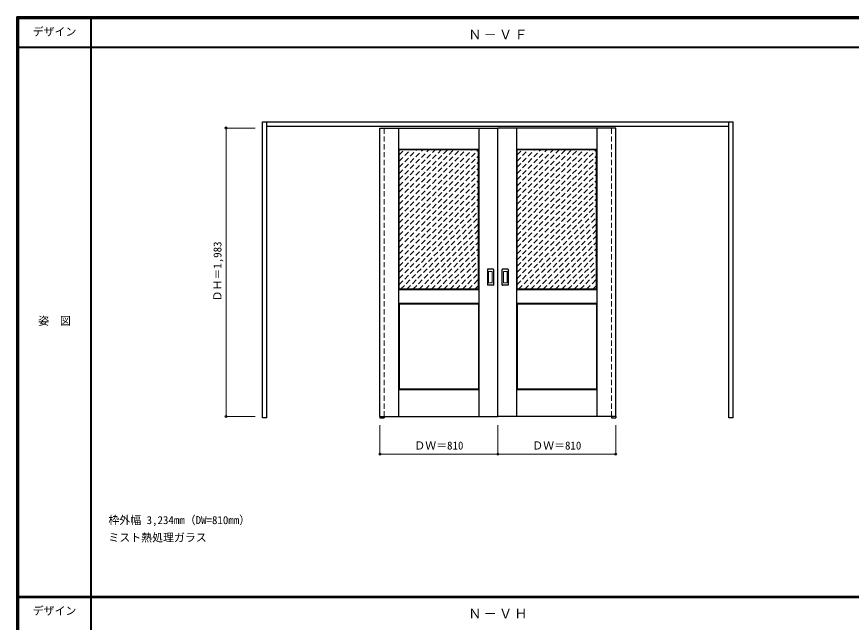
# Model space of a CAD drawing. Units: millimetres, scale not verified. Extents: x -6000 to 5700, y -4307 to 4175.
# Drawn here: x -6000 to -267, y 12 to 4175 of the extents above; entities that cross this region are included whole.
import ezdxf
from ezdxf.enums import TextEntityAlignment as Align

# ---------------------------------------------------------------- set-up
doc = ezdxf.new("R2010")
doc.units = ezdxf.units.MM
doc.header["$LTSCALE"] = 30
doc.header["$PDMODE"] = 32
doc.header["$PDSIZE"] = 15
doc.linetypes.add('DASHED1', pattern=[1.8, 1.2, -0.6])
for name, color, linetype, lineweight in [('0-2_扉', 3, 'Continuous', 25), ('0-3_仕上げ', 7, 'Continuous', 18), ('0-4_枠', 3, 'Continuous', 25), ('0-6_引手', 7, 'Continuous', 18), ('0-B_寸法', 7, 'Continuous', 9), ('0-C_ハッチ', 4, 'DASHED1', 9), ('F-1_枠', 6, 'Continuous', 40)]:
    doc.layers.add(name, color=color, linetype=linetype, lineweight=lineweight)
doc.layers.add('0-A_文字', color=7, linetype='Continuous')
doc.layers.add('F-A_文字', color=7, linetype='Continuous')
doc.styles.add('ＭＳ ゴシック', font='')
doc.styles.get('ＭＳ ゴシック').set_extended_font_data('MS Gothic')

msp = doc.modelspace()

# ---------------------------------------------------------------- linework, layer by layer
at = {"layer": '0-2_扉'}
for p, q in [((-3505, 3409.5), (-2695, 3409.5)), ((-3505, 1426.5), (-3505, 3409.5)), ((-1885, 3409.5), (-2695, 3409.5)), ((-2695, 1426.5), (-2695, 3409.5)), ((-1885, 1426.5), (-1885, 3409.5)), ((-3505, 1426.5), (-2695, 1426.5)), ((-1885, 1426.5), (-2695, 1426.5))]:
    msp.add_line(p, q, dxfattribs=at)
at = {"layer": '0-2_扉', "color": 4, "linetype": 'DASHED1', "lineweight": 9}
for p, q in [((-3475, 1426.5), (-3475, 3409.5)), ((-1915, 1426.5), (-1915, 3409.5))]:
    msp.add_line(p, q, dxfattribs=at)
at = {"layer": '0-3_仕上げ'}
for p, q in [((-3377, 1426.5), (-3377, 3409.5)), ((-3375.5, 3262), (-3375.5, 3409.5)), ((-3374, 3263.5), (-3374, 3409.5)), ((-2826, 3263.5), (-2826, 3409.5)), ((-2824.5, 3262), (-2824.5, 3409.5)), ((-2823, 1426.5), (-2823, 3409.5)), ((-2567, 1426.5), (-2567, 3409.5)), ((-2565.5, 3262), (-2565.5, 3409.5)), ((-2564, 3263.5), (-2564, 3409.5)), ((-2016, 3263.5), (-2016, 3409.5)), ((-2014.5, 3262), (-2014.5, 3409.5)), ((-2013, 1426.5), (-2013, 3409.5)), ((-3374, 3263.5), (-3375.5, 3262)), ((-3373, 3259.5), (-3375.5, 3262)), ((-2826, 3263.5), (-3374, 3263.5)), ((-2564, 3263.5), (-2565.5, 3262)), ((-2563, 3259.5), (-2565.5, 3262)), ((-2016, 3263.5), (-2564, 3263.5)), ((-3375.5, 2204), (-3375.5, 2299)), ((-3374, 2205.5), (-3374, 2297.5)), ((-2826, 2297.5), (-3374, 2297.5)), ((-2827, 2301.5), (-2824.5, 2299)), ((-2826, 2297.5), (-2824.5, 2299)), ((-2826, 2205.5), (-2826, 2297.5)), ((-2824.5, 2204), (-2824.5, 2299)), ((-2565.5, 2204), (-2565.5, 2299)), ((-2564, 2205.5), (-2564, 2297.5)), ((-2016, 2297.5), (-2564, 2297.5)), ((-2017, 2301.5), (-2014.5, 2299)), ((-2016, 2297.5), (-2014.5, 2299)), ((-2016, 2205.5), (-2016, 2297.5)), ((-2014.5, 2204), (-2014.5, 2299)), ((-3374, 2205.5), (-3375.5, 2204)), ((-3373, 2201.5), (-3375.5, 2204)), ((-3374, 2205.5), (-2826, 2205.5)), ((-2564, 2205.5), (-2565.5, 2204)), ((-2563, 2201.5), (-2565.5, 2204)), ((-2564, 2205.5), (-2016, 2205.5)), ((-3375.5, 1426.5), (-3375.5, 1612)), ((-3374, 1426.5), (-3374, 1610.5)), ((-2826, 1610.5), (-3374, 1610.5)), ((-2827, 1614.5), (-2824.5, 1612)), ((-2826, 1610.5), (-2824.5, 1612)), ((-2826, 1426.5), (-2826, 1610.5)), ((-2824.5, 1426.5), (-2824.5, 1612)), ((-2565.5, 1426.5), (-2565.5, 1612)), ((-2564, 1426.5), (-2564, 1610.5)), ((-2016, 1610.5), (-2564, 1610.5)), ((-2017, 1614.5), (-2014.5, 1612)), ((-2016, 1610.5), (-2014.5, 1612)), ((-2016, 1426.5), (-2016, 1610.5)), ((-2014.5, 1426.5), (-2014.5, 1612))]:
    msp.add_line(p, q, dxfattribs=at)
at = {"layer": '0-3_仕上げ', "color": 3, "lineweight": 25}
for p, q in [((-3373, 2301.5), (-3373, 3259.5)), ((-2827, 3259.5), (-3373, 3259.5)), ((-2827, 2301.5), (-2827, 3259.5)), ((-2563, 2301.5), (-2563, 3259.5)), ((-2017, 3259.5), (-2563, 3259.5)), ((-2017, 2301.5), (-2017, 3259.5)), ((-2827, 2301.5), (-3373, 2301.5)), ((-2017, 2301.5), (-2563, 2301.5)), ((-3373, 2201.5), (-3373, 1614.5)), ((-2563, 2201.5), (-2563, 1614.5)), ((-2827, 1614.5), (-3373, 1614.5)), ((-2017, 1614.5), (-2563, 1614.5))]:
    msp.add_line(p, q, dxfattribs=at)
at = {"layer": '0-3_仕上げ'}
for points in [[(-2826, 3263.5), (-2824.5, 3262), (-2827, 3259.5)], [(-2016, 3263.5), (-2014.5, 3262), (-2017, 3259.5)], [(-3374, 2297.5), (-3375.5, 2299), (-3373, 2301.5)], [(-2564, 2297.5), (-2565.5, 2299), (-2563, 2301.5)], [(-2826, 2205.5), (-2824.5, 2204), (-2827, 2201.5)], [(-2016, 2205.5), (-2014.5, 2204), (-2017, 2201.5)], [(-3374, 1610.5), (-3375.5, 1612), (-3373, 1614.5)], [(-2564, 1610.5), (-2565.5, 1612), (-2563, 1614.5)]]:
    msp.add_lwpolyline(points, dxfattribs=at)
at = {"layer": '0-3_仕上げ', "color": 3, "lineweight": 25}
for points in [[(-3373, 2201.5), (-2827, 2201.5), (-2827, 1614.5)], [(-2563, 2201.5), (-2017, 2201.5), (-2017, 1614.5)]]:
    msp.add_lwpolyline(points, dxfattribs=at)
at = {"layer": '0-4_枠'}
for p, q in [((-4312, 1418), (-4312, 3453)), ((-4312, 3453), (-1078, 3453)), ((-4282, 1418), (-4282, 3453)), ((-1108, 1418), (-1108, 3453)), ((-1078, 1418), (-1078, 3453)), ((-4282, 3423), (-1108, 3423)), ((-4282, 1418), (-4312, 1418)), ((-3505, 1426.5), (-3505, 1418)), ((-3505, 1418), (-3475, 1418)), ((-3475, 1426.5), (-3475, 1418)), ((-1915, 1426.5), (-1915, 1418)), ((-1915, 1418), (-1885, 1418)), ((-1885, 1426.5), (-1885, 1418)), ((-1078, 1418), (-1108, 1418))]:
    msp.add_line(p, q, dxfattribs=at)
at = {"layer": '0-4_枠', "color": 4, "linetype": 'DASHED1', "lineweight": 9}
for p, q in [((-3505, 1426.5), (-3505, 3423)), ((-3475, 1426.5), (-3475, 3423)), ((-1915, 1426.5), (-1915, 3423)), ((-1885, 1426.5), (-1885, 3423))]:
    msp.add_line(p, q, dxfattribs=at)
at = {"layer": '0-6_引手', "color": 3, "lineweight": 25}
for p, q in [((-2767, 2437.5), (-2767, 2330.5)), ((-2726.5, 2439), (-2765.5, 2439)), ((-2725, 2437.5), (-2725, 2330.5)), ((-2665, 2330.5), (-2665, 2437.5)), ((-2624.5, 2439), (-2663.5, 2439)), ((-2623, 2437.5), (-2623, 2330.5)), ((-2726.5, 2329), (-2765.5, 2329)), ((-2624.5, 2329), (-2663.5, 2329))]:
    msp.add_line(p, q, dxfattribs=at)
at = {"layer": '0-6_引手'}
for p, q in [((-2758.5, 2346.5), (-2758.5, 2421.5)), ((-2735, 2423), (-2757, 2423)), ((-2733.5, 2421.5), (-2733.5, 2346.5)), ((-2656.5, 2346.5), (-2656.5, 2421.5)), ((-2633, 2423), (-2655, 2423)), ((-2631.5, 2421.5), (-2631.5, 2346.5)), ((-2735, 2345), (-2757, 2345)), ((-2633, 2345), (-2655, 2345))]:
    msp.add_line(p, q, dxfattribs=at)
at = {"layer": '0-6_引手', "color": 3, "lineweight": 25}
for centre, start, end in [((-2765.5, 2437.5), 90, 180), ((-2726.5, 2437.5), 0, 90), ((-2663.5, 2437.5), 90, 180), ((-2624.5, 2437.5), 0, 90), ((-2765.5, 2330.5), 180, 270), ((-2726.5, 2330.5), 270, 0), ((-2663.5, 2330.5), 180, 270), ((-2624.5, 2330.5), 270, 0)]:
    msp.add_arc(centre, 1.5, start, end, dxfattribs=at)
at = {"layer": '0-6_引手'}
for centre, start, end in [((-2757, 2421.5), 90, 180), ((-2735, 2421.5), 0, 90), ((-2655, 2421.5), 90, 180), ((-2633, 2421.5), 0, 90), ((-2757, 2346.5), 180, 270), ((-2735, 2346.5), 270, 0), ((-2655, 2346.5), 180, 270), ((-2633, 2346.5), 270, 0)]:
    msp.add_arc(centre, 1.5, start, end, dxfattribs=at)
at = {"layer": '0-B_寸法', "color": 4}
for p, q in [((-4562, 3409.5), (-4362, 3409.5)), ((-4562, 3409.5), (-4562, 1426.5)), ((-4562, 1426.5), (-4362, 1426.5)), ((-3505, 1168), (-3505, 1368)), ((-2695, 1168), (-2695, 1368)), ((-1885, 1168), (-1885, 1368)), ((-3505, 1168), (-1885, 1168))]:
    msp.add_line(p, q, dxfattribs=at)
at = {"layer": '0-B_寸法'}
for p in [(-4562, 3409.5), (-4562, 1426.5), (-3505, 1168), (-2695, 1168), (-1885, 1168)]:
    msp.add_point(p, dxfattribs=at)
at = {"layer": '0-C_ハッチ'}
for p, q in [((-3373, 3224.56), (-3338.06, 3259.5)), ((-3373, 3139.71), (-3253.21, 3259.5)), ((-3373, 3182.13), (-3295.63, 3259.5)), ((-3373, 2757.87), (-2871.37, 3259.5)), ((-3373, 2800.29), (-2913.8, 3259.5)), ((-3373, 2842.72), (-2956.22, 3259.5)), ((-3373, 2885.15), (-2998.65, 3259.5)), ((-3373, 2927.57), (-3041.07, 3259.5)), ((-3373, 2970), (-3083.5, 3259.5)), ((-3373, 3012.43), (-3125.93, 3259.5)), ((-3373, 3054.85), (-3168.35, 3259.5)), ((-3373, 3097.28), (-3210.78, 3259.5)), ((-3373, 2715.44), (-2828.94, 3259.5)), ((-3373, 2673.02), (-2827, 3219.02)), ((-2563, 3224.56), (-2528.06, 3259.5)), ((-2563, 3139.71), (-2443.21, 3259.5)), ((-2563, 3182.13), (-2485.63, 3259.5)), ((-2563, 2757.87), (-2061.37, 3259.5)), ((-2563, 2800.29), (-2103.8, 3259.5)), ((-2563, 2842.72), (-2146.22, 3259.5)), ((-2563, 2885.15), (-2188.65, 3259.5)), ((-2563, 2927.57), (-2231.07, 3259.5)), ((-2563, 2970), (-2273.5, 3259.5)), ((-2563, 3012.43), (-2315.93, 3259.5)), ((-2563, 3054.85), (-2358.35, 3259.5)), ((-2563, 3097.28), (-2400.78, 3259.5)), ((-2563, 2715.44), (-2018.94, 3259.5)), ((-2563, 2673.02), (-2017, 3219.02)), ((-3373, 2630.59), (-2827, 3176.59)), ((-2563, 2630.59), (-2017, 3176.59)), ((-3373, 2588.16), (-2827, 3134.16)), ((-2563, 2588.16), (-2017, 3134.16)), ((-3373, 2545.74), (-2827, 3091.74)), ((-3373, 2503.31), (-2827, 3049.31)), ((-2563, 2545.74), (-2017, 3091.74)), ((-2563, 2503.31), (-2017, 3049.31)), ((-3373, 2460.88), (-2827, 3006.88)), ((-2563, 2460.88), (-2017, 3006.88)), ((-3373, 2418.46), (-2827, 2964.46)), ((-2563, 2418.46), (-2017, 2964.46)), ((-3373, 2376.03), (-2827, 2922.03)), ((-3373, 2333.6), (-2827, 2879.6)), ((-2563, 2376.03), (-2017, 2922.03)), ((-2563, 2333.6), (-2017, 2879.6)), ((-3362.68, 2301.5), (-2827, 2837.18)), ((-2552.68, 2301.5), (-2017, 2837.18)), ((-3320.25, 2301.5), (-2827, 2794.75)), ((-3277.83, 2301.5), (-2827, 2752.33)), ((-2510.25, 2301.5), (-2017, 2794.75)), ((-2467.83, 2301.5), (-2017, 2752.33)), ((-3235.4, 2301.5), (-2827, 2709.9)), ((-2425.4, 2301.5), (-2017, 2709.9)), ((-3192.97, 2301.5), (-2827, 2667.47)), ((-2382.97, 2301.5), (-2017, 2667.47)), ((-3150.55, 2301.5), (-2827, 2625.05)), ((-3108.12, 2301.5), (-2827, 2582.62)), ((-2340.55, 2301.5), (-2017, 2625.05)), ((-2298.12, 2301.5), (-2017, 2582.62)), ((-3065.69, 2301.5), (-2827, 2540.19)), ((-2255.69, 2301.5), (-2017, 2540.19)), ((-3023.27, 2301.5), (-2827, 2497.77)), ((-2213.27, 2301.5), (-2017, 2497.77)), ((-2980.84, 2301.5), (-2827, 2455.34)), ((-2938.41, 2301.5), (-2827, 2412.91)), ((-2170.84, 2301.5), (-2017, 2455.34)), ((-2128.41, 2301.5), (-2017, 2412.91)), ((-2895.99, 2301.5), (-2827, 2370.49)), ((-2085.99, 2301.5), (-2017, 2370.49)), ((-2853.56, 2301.5), (-2827, 2328.06)), ((-2043.56, 2301.5), (-2017, 2328.06))]:
    msp.add_line(p, q, dxfattribs=at)
at = {"layer": 'F-1_枠'}
for p, q in [((-6000, 4175), (5700, 4175)), ((-6000, 4175), (-6000, -4205)), ((-6000, 4170), (5700, 4170)), ((-6000, 4165), (5700, 4165)), ((-5995, 4175), (-5995, -4205)), ((-5990, 4175), (-5990, -4205)), ((-5490, 4175), (-5490, -3790)), ((-6000, 3965), (5700, 3965)), ((-6000, 190.5), (5700, 190.5)), ((-6000, 187.5), (5700, 187.5)), ((-6000, 184.5), (5700, 184.5))]:
    msp.add_line(p, q, dxfattribs=at)

# ---------------------------------------------------------------- texts
at = {"layer": '0-A_文字', "style": 'ＭＳ ゴシック'}
for s, p in [('枠外幅 3,234mm（DW=810mm）', (-5370, 670.5)), ('ミスト熱処理ガラス', (-5370, 550.5))]:
    msp.add_text(s, height=54.99, dxfattribs=at).set_placement(p, align=Align.BOTTOM_LEFT)
at = {"layer": '0-A_文字', "char_height": 65.98, "attachment_point": 7, "style": 'ＭＳ ゴシック'}
for s, insert in [('\\T1.17;Ｎ－ＶＦ', (-2897.5, 4020)), ('\\T1.17;Ｎ－ＶＨ', (-2897.5, 39.5))]:
    msp.add_mtext(s, dxfattribs=dict(at, insert=insert))
at = {"layer": '0-B_寸法', "style": 'ＭＳ ゴシック'}
msp.add_text('ＤＨ＝1,983', height=54.99, rotation=90, dxfattribs=at).set_placement((-4577, 2217.75), align=Align.BOTTOM_LEFT)
for p in [(-3268.75, 1183), (-2458.75, 1183)]:
    msp.add_text('ＤＷ＝810', height=54.99, dxfattribs=at).set_placement(p, align=Align.BOTTOM_LEFT)
at = {"layer": 'F-A_文字', "style": 'ＭＳ ゴシック'}
for s, p in [('デザイン', (-5890, 4027.5)), ('姿\u3000図', (-5852.5, 2040.25)), ('デザイン', (-5890, 47))]:
    msp.add_text(s, height=54.99, dxfattribs=at).set_placement(p, align=Align.BOTTOM_LEFT)

doc.saveas('drawing.dxf')
